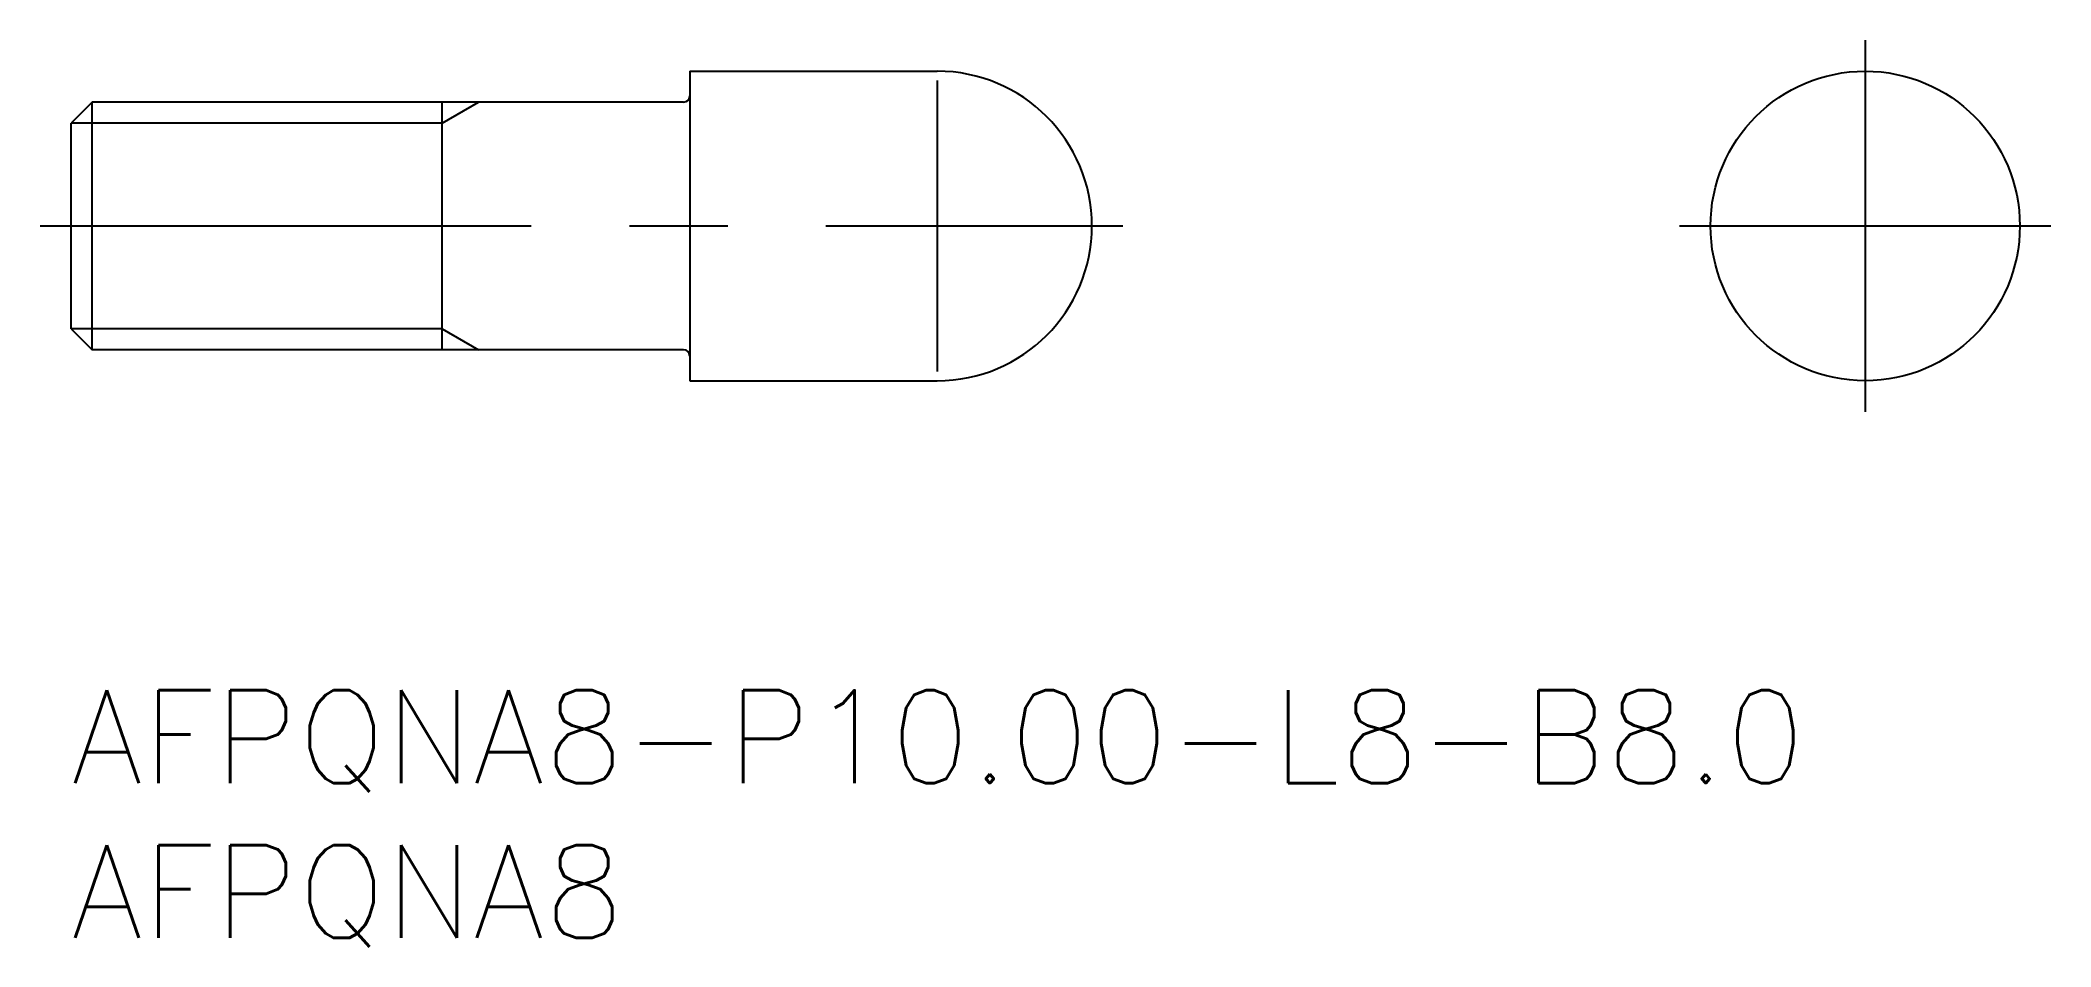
# Model space of a CAD drawing. Extents: x -1 to 64, y -8.3 to 21.
import ezdxf

# ---------------------------------------------------------------- set-up
doc = ezdxf.new("R2010")
doc.units = 0
doc.header["$LTSCALE"] = 0.5
doc.linetypes.add('CENTER', pattern=[50.8, 31.75, -6.35, 6.35, -6.35])
for name, color, linetype in [('MSM_CENTER', 1, 'CENTER'), ('MSM_CONTINUOUS', 7, 'CONTINUOUS'), ('MSM_NARROW', 5, 'CONTINUOUS'), ('MSM_PART_NUMBER', 7, 'CONTINUOUS')]:
    doc.layers.add(name, color=color, linetype=linetype)
doc.styles.get("Standard").update_dxf_attribs({"font": 'txt.shx', "height": 3, "bigfont": 'bigfont.shx'})

# ---------------------------------------------------------------- blocks, each defined once
blk = doc.blocks.new('*U11')
at = {"layer": 'MSM_PART_NUMBER'}
blk.add_text('AFPQNA8-P10.00-L8-B8.0', height=3, dxfattribs=at).set_placement((0, -3))
blk = doc.blocks.new('*U12')
at = {"layer": 'MSM_PART_NUMBER'}
blk.add_text('AFPQNA8', height=3, dxfattribs=at).set_placement((0, -8))

msp = doc.modelspace()

# ---------------------------------------------------------------- linework, layer by layer
at = {"layer": 'MSM_CENTER'}
for p, q in [((58, 21), (58, 9)), ((-1, 15), (34, 15)), ((52, 15), (64, 15))]:
    msp.add_line(p, q, dxfattribs=at)
at = {"layer": 'MSM_CONTINUOUS'}
for p, q in [((20, 20), (20, 10)), ((20, 20), (28, 20)), ((0.676, 19), (0, 18.323)), ((19.8, 19), (0.676, 19)), ((0.676, 11), (0.676, 19)), ((12, 11), (12, 19)), ((0, 11.677), (0, 18.323)), ((0, 11.677), (0.676, 11)), ((19.8, 11), (0.676, 11)), ((20, 10), (28, 10))]:
    msp.add_line(p, q, dxfattribs=at)
msp.add_circle((58, 15), 5, dxfattribs=at)
for centre, radius, start, end in [((28, 15), 5, 270, 90), ((19.8, 19.2), 0.2, 270, 0), ((19.8, 10.8), 0.2, 0, 90)]:
    msp.add_arc(centre, radius, start, end, dxfattribs=at)
at = {"layer": 'MSM_NARROW'}
for p, q in [((28, 19.7), (28, 10.3)), ((12, 18.323), (13.172, 19)), ((12, 18.323), (0, 18.323)), ((12, 11.677), (0, 11.677)), ((12, 11.677), (13.172, 11))]:
    msp.add_line(p, q, dxfattribs=at)

# ---------------------------------------------------------------- block references
at = {"layer": 'MSM_CONTINUOUS'}
for name in ['*U11', '*U12']:
    msp.add_blockref(name, (0, 0), dxfattribs=at)

doc.saveas('drawing.dxf')
